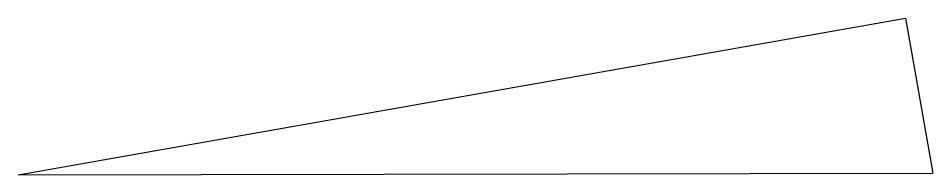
# Model space of a CAD drawing. Header units: millimetres. Extents: x 3924 to 4432, y 1533 to 1620.
import ezdxf

# ---------------------------------------------------------------- set-up
doc = ezdxf.new("R2010")
doc.units = ezdxf.units.MM

msp = doc.modelspace()

# ---------------------------------------------------------------- linework, layer by layer
for p, q in [((3924, 1532.98), (4416.41, 1619.8)), ((4416.41, 1619.8), (4431.55, 1533.92)), ((3924, 1532.98), (4431.55, 1533.92))]:
    msp.add_line(p, q)

doc.saveas('drawing.dxf')
